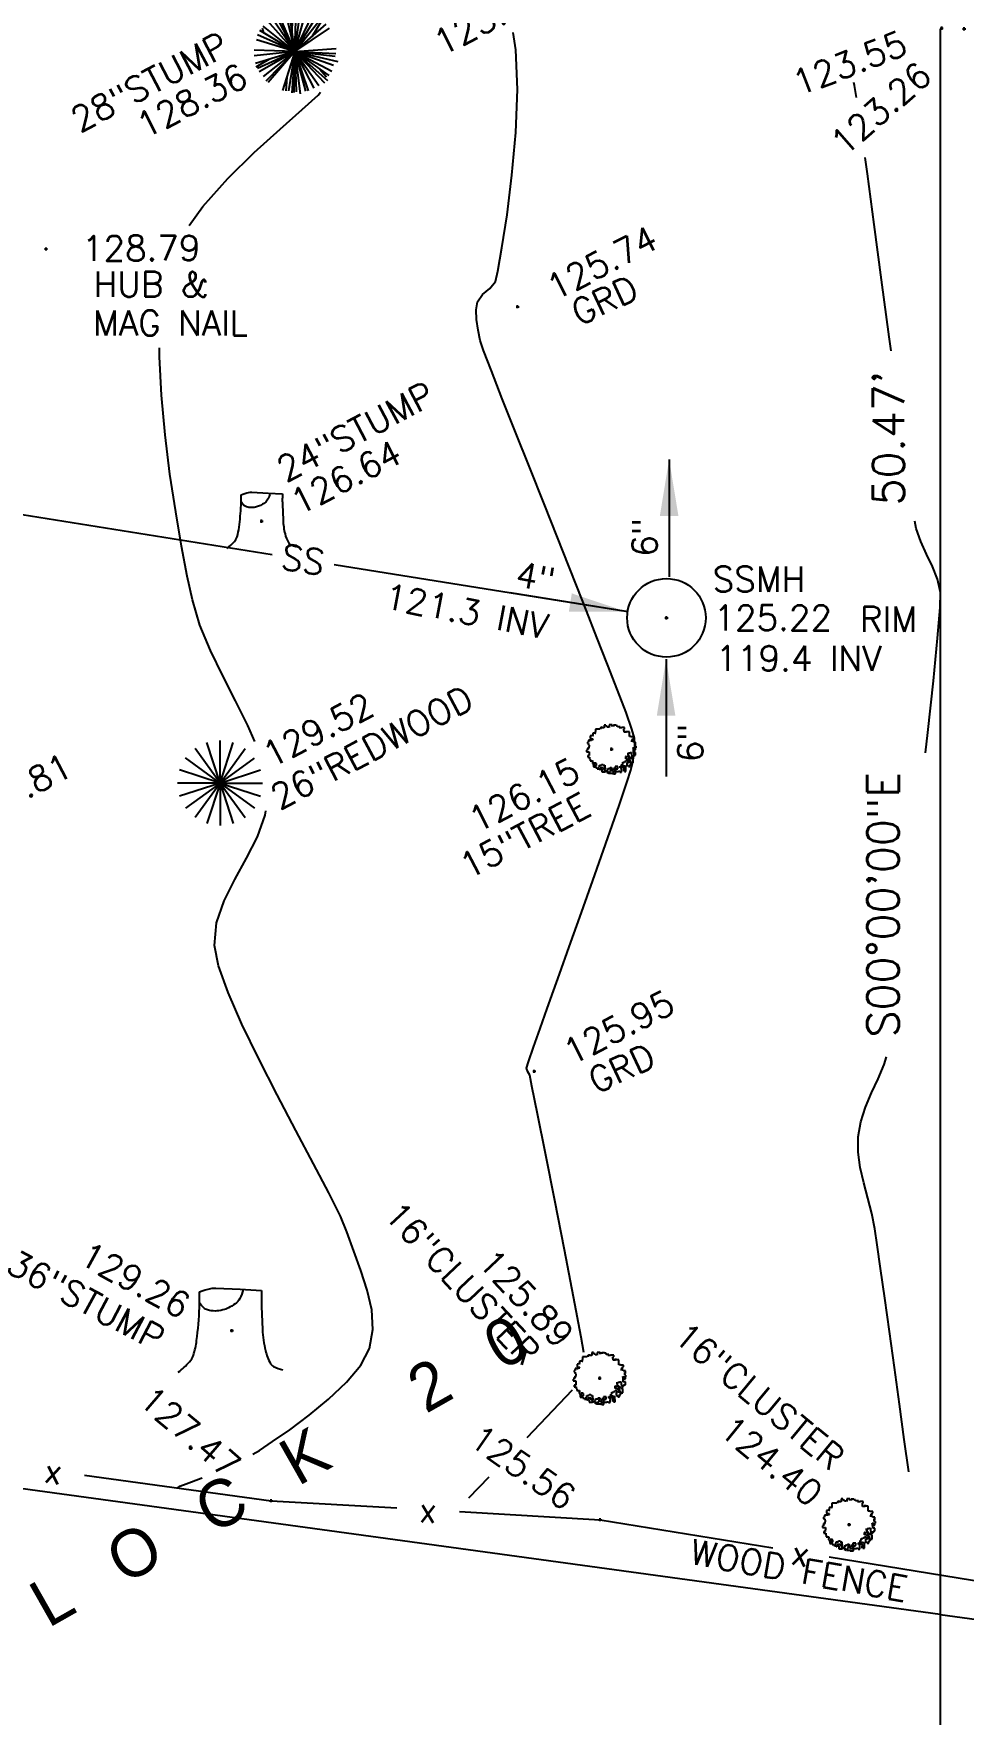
# Model space of a CAD drawing. Extents: x 3812 to 5524, y 4309 to 5867.
# Drawn here: x 4971.1 to 5000.7, y 4895.9 to 4949.4 of the extents above; entities that cross this region are included whole.
import ezdxf
from ezdxf.enums import TextEntityAlignment as Align

# ---------------------------------------------------------------- set-up
doc = ezdxf.new("R2010")
doc.units = 0
doc.header["$LTSCALE"] = 10
doc.header["$MEASUREMENT"] = 0
doc.header["$PDMODE"] = 2
doc.header["$PDSIZE"] = 0.05
doc.linetypes.add('PHANTOM', pattern=[2.5, 1.25, -0.25, 0.25, -0.25, 0.25, -0.25])
doc.layers.get('0').update_dxf_attribs({"linetype": 'CONTINUOUS'})
for name, color, linetype in [('BNDRY', 5, 'CONTINUOUS'), ('BNDRY-DIM', 1, 'CONTINUOUS'), ('BNDRY-REC', 4, 'PHANTOM'), ('CONT-MNR', 7, 'CONTINUOUS'), ('ELEV', 7, 'CONTINUOUS'), ('FENCE', 7, 'CONTINUOUS'), ('LEGEND', 7, 'CONTINUOUS'), ('PNTS-FIELD5-12-16', 3, 'CONTINUOUS'), ('TEXTM', 11, 'CONTINUOUS'), ('TREES', 3, 'CONTINUOUS'), ('UTILITIES', 7, 'CONTINUOUS')]:
    doc.layers.add(name, color=color, linetype=linetype)
doc.styles.add('L80', font='simplex.shx', dxfattribs={"height": 0.8})
doc.styles.add('S6', font='SIMPLEX', dxfattribs={"height": 0.083333})
doc.styles.add('SHADOW', font='SHADOW2.SHX')
doc.dimstyles.get("Standard").update_dxf_attribs({"dimtxt": 0.18, "dimasz": 0.18, "dimexe": 0.18, "dimexo": 0.0625, "dimgap": 0.09, "dimtad": 0, "dimtih": 1, "dimtoh": 1, "dimdec": 4, "dimzin": 0, "dimtxsty": 'STANDARD', "dimcen": 0.09, "dimazin": 3, "dimtfac": 1, "dimtdec": 4, "dimtofl": 0, "dimtmove": 0, "dimatfit": 3, "dimtolj": 1, "dimtzin": 0})

# ---------------------------------------------------------------- blocks, each defined once
blk = doc.blocks.new('POINT')
blk.add_point((0, 0))
at = {"layer": 'ELEV', "style": 'S6'}
blk.add_attdef('ELEV', (0.1191, -0.0403), '', height=0.0833, dxfattribs=at)
blk = doc.blocks.new('STUMP')
for points in [[(-0.1229, -0.0143, 0.052613), (-0.0986, 0.0077, 0.106195), (-0.0905, 0.0219, 0.044862), (-0.0837, 0.0527, 0.020074), (-0.0776, 0.1229, 0.011675), (-0.0773, 0.1364, 0.007866), (-0.0776, 0.1565)], [(-0.0776, 0.1565, -0.027668), (-0.0534, 0.1634, -0.067978), (-0.0432, 0.1643), (0.0086, 0.1616), (0.054, 0.1591)], [(0.0151, 0.1613, -0.082864), (0.0081, 0.142, -0.111324), (-0.0021, 0.1306, -0.039313), (-0.0159, 0.1223, -0.049197), (-0.028, 0.1177, -0.066002), (-0.0447, 0.1155, -0.070187), (-0.0604, 0.1177, -0.114859), (-0.0685, 0.1223, -0.075938), (-0.0773, 0.1332)], [(0.054, 0.1591, 0.004334), (0.0538, 0.1369, 0.008344), (0.054, 0.1254), (0.0561, 0.0762, 0.046252), (0.0624, 0.0317, 0.069625), (0.0733, 0.0038, 0.149725), (0.0794, -0.002, 0.058523), (0.0992, -0.0091)]]:
    blk.add_lwpolyline(points, format="xyb")
blk = doc.blocks.new('CG_T18')
for q in [(-0.0735, 0.1011), (-0.0386, 0.1189), (0, 0.125), (0.0386, 0.1189), (0.0735, 0.1011), (-0.1011, 0.0735), (0.1011, 0.0735), (-0.125, 0), (-0.1189, 0.0386), (-0.1189, -0.0386), (-0.1011, -0.0735), (-0.0735, -0.1011), (-0.0386, -0.1189), (0.1189, 0.0386), (0.125, 0), (0.1189, -0.0386), (0.1011, -0.0735), (0.0735, -0.1011), (0.0386, -0.1189), (0, -0.125)]:
    blk.add_line((0, 0), q)
blk = doc.blocks.new('SHRUB1')
for p, q in [((0, 0), (-0.0623, 0.0926)), ((0, 0), (-0.0515, 0.0996)), ((0, 0), (-0.044, 0.1016)), ((0, 0), (-0.0249, 0.1106)), ((0, 0), (-0.0149, 0.1126)), ((-0.0074, 0.0559), (-0.0049, 0.1115)), ((0, 0), (0.0034, 0.1126)), ((0, 0), (0.0159, 0.1126)), ((0, 0), (0.03, 0.1076)), ((0, 0), (0.0483, 0.1006)), ((0, 0), (0.0591, 0.0956)), ((0, 0), (-0.0954, 0.0577)), ((-0.0848, 0.0512), (-0.088, 0.0637)), ((0, 0), (-0.0863, 0.0697)), ((0, 0), (-0.0747, 0.0837)), ((0, 0), (0.069, 0.0877)), ((0, 0), (0.0856, 0.0747)), ((0, 0), (0.0948, 0.0637)), ((0.0471, 0.0411), (0.0757, 0.0877)), ((0, 0), (-0.1112, 0.0038)), ((0, 0), (-0.1112, -0.011)), ((0, 0), (-0.1071, -0.032)), ((0, 0), (-0.1046, 0.0318)), ((-0.1046, 0.0318), (-0.1046, 0.0318)), ((0, 0), (-0.1021, 0.0458)), ((0, 0), (-0.1021, -0.0459)), ((0, 0), (-0.0971, -0.0549)), ((0, 0), (-0.0863, -0.0679)), ((0, 0), (-0.0788, -0.0808)), ((0, 0), (-0.0722, -0.0838)), ((0, 0), (-0.0332, -0.1058)), ((0, 0), (-0.0174, -0.1068)), ((0, 0), (-0.0082, -0.1128)), ((0, 0), (-0.0024, -0.1118)), ((0, 0), (0.1131, 0.0089)), ((0, 0), (0.1122, -0.0052)), ((0, 0), (0.1106, -0.0121)), ((0, 0), (0.1056, -0.0371)), ((0, 0), (0.1014, -0.053)), ((0, 0), (0.0931, -0.0649)), ((0, 0), (0.0151, -0.1148)), ((0, 0), (0.0042, -0.1098)), ((0, 0), (0.0516, -0.0998)), ((0, 0), (0.0657, -0.0919)), ((0, 0), (0.0815, -0.0849)), ((0, 0), (0.0367, -0.1068)), ((0, 0), (0.089, -0.0789)), ((0, 0), (0.1172, -0.027)), ((0, 0), (0.0292, -0.1078)), ((-0.0706, -0.0211), (-0.1063, -0.042)), ((-0.0217, -0.0693), (-0.024, -0.1068)), ((0.0684, -0.0477), (0.0865, -0.0689))]:
    blk.add_line(p, q)
blk = doc.blocks.new('CG_T30')
for p, q in [((-0.0887, 0.0811), (-0.0964, 0.0811)), ((-0.0964, 0.0811), (-0.0964, 0.0698)), ((-0.0809, 0.0819), (-0.0887, 0.0819)), ((-0.0887, 0.0819), (-0.0887, 0.0811)), ((-0.0826, 0.0897), (-0.0835, 0.0897)), ((-0.0835, 0.0897), (-0.0835, 0.0819)), ((-0.0835, 0.0819), (-0.0809, 0.0819)), ((-0.0749, 0.1017), (-0.0826, 0.1017)), ((-0.0826, 0.1017), (-0.0826, 0.0897)), ((-0.0671, 0.1017), (-0.0749, 0.1017)), ((-0.0749, 0.1017), (-0.0749, 0.1017)), ((-0.0594, 0.1017), (-0.0671, 0.1017)), ((-0.0671, 0.1017), (-0.0671, 0.1017)), ((-0.0516, 0.1053), (-0.0594, 0.1053)), ((-0.0594, 0.1053), (-0.0594, 0.1017)), ((-0.0534, 0.1113), (-0.0542, 0.1113)), ((-0.0542, 0.1113), (-0.0542, 0.1113)), ((-0.0534, 0.1104), (-0.0534, 0.1113)), ((-0.0455, 0.1104), (-0.0534, 0.1104)), ((-0.0516, 0.113), (-0.0516, 0.1053)), ((-0.0516, 0.1053), (-0.0516, 0.1053)), ((-0.0455, 0.1087), (-0.0455, 0.1104)), ((-0.0378, 0.1087), (-0.0455, 0.1087)), ((-0.03, 0.1225), (-0.0378, 0.1225)), ((-0.0378, 0.1225), (-0.0378, 0.1087)), ((-0.0378, 0.1087), (-0.0378, 0.1087)), ((-0.03, 0.1165), (-0.03, 0.1225)), ((-0.0223, 0.1165), (-0.03, 0.1165)), ((-0.0223, 0.1121), (-0.0223, 0.1165)), ((-0.0145, 0.1121), (-0.0223, 0.1121)), ((-0.0068, 0.1156), (-0.0145, 0.1156)), ((-0.0145, 0.1156), (-0.0145, 0.1121)), ((0.0027, 0.1233), (-0.012, 0.1233)), ((-0.012, 0.1233), (-0.012, 0.1233)), ((-0.012, 0.1233), (-0.012, 0.1156)), ((-0.012, 0.1156), (-0.0068, 0.1156)), ((0.0027, 0.1156), (0.0027, 0.1233)), ((0.0148, 0.119), (0.0027, 0.119)), ((0.0027, 0.119), (0.0027, 0.1156)), ((0.0148, 0.1217), (0.0148, 0.1268)), ((0.0148, 0.1268), (0.0148, 0.119)), ((0.0226, 0.1217), (0.0148, 0.1217)), ((0.0226, 0.119), (0.0226, 0.1217)), ((0.0303, 0.119), (0.0226, 0.119)), ((0.0303, 0.113), (0.0303, 0.119)), ((0.0441, 0.113), (0.0303, 0.113)), ((0.0441, 0.1053), (0.0441, 0.113)), ((0.0518, 0.1087), (0.0441, 0.1087)), ((0.0441, 0.1087), (0.0441, 0.1053)), ((0.0665, 0.1104), (0.0518, 0.1104)), ((0.0518, 0.1104), (0.0518, 0.1087)), ((0.0631, 0.0949), (0.0631, 0.1026)), ((0.0631, 0.1026), (0.0665, 0.1026)), ((0.0639, 0.0949), (0.0631, 0.0949)), ((0.0639, 0.0862), (0.0639, 0.0949)), ((0.076, 0.0862), (0.0639, 0.0862)), ((0.0665, 0.1026), (0.0665, 0.1104)), ((0.076, 0.088), (0.076, 0.094)), ((0.076, 0.094), (0.076, 0.0862)), ((0.0907, 0.088), (0.076, 0.088)), ((0.0907, 0.0802), (0.0907, 0.088)), ((-0.118, 0.0362), (-0.1223, 0.0362)), ((-0.1223, 0.0362), (-0.1223, 0.0284)), ((-0.1223, 0.0284), (-0.1171, 0.0284)), ((-0.1145, 0.0051), (-0.1223, 0.0051)), ((-0.1223, 0.0051), (-0.1223, -0.0052)), ((-0.1102, 0.0457), (-0.118, 0.0457)), ((-0.118, 0.0457), (-0.118, 0.0362)), ((-0.1171, 0.0284), (-0.1171, 0.0206)), ((-0.1171, 0.0206), (-0.1145, 0.0206)), ((-0.1145, 0.0129), (-0.1163, 0.0129)), ((-0.1163, 0.0129), (-0.1163, 0.0051)), ((-0.1163, 0.0051), (-0.1145, 0.0051)), ((-0.1145, 0.0206), (-0.1145, 0.0129)), ((-0.1085, 0.0552), (-0.1102, 0.0552)), ((-0.1102, 0.0552), (-0.1024, 0.0552)), ((-0.1102, 0.0448), (-0.1102, 0.0457)), ((-0.1024, 0.0448), (-0.1102, 0.0448)), ((-0.1008, 0.0673), (-0.1085, 0.0673)), ((-0.1085, 0.0673), (-0.1085, 0.0552)), ((-0.1024, 0.0552), (-0.1024, 0.0491)), ((-0.0947, 0.0517), (-0.1024, 0.0517)), ((-0.1024, 0.0517), (-0.1024, 0.0448)), ((-0.1024, 0.0491), (-0.0947, 0.0491)), ((-0.093, 0.0698), (-0.1008, 0.0698)), ((-0.1008, 0.0698), (-0.1008, 0.0673)), ((-0.0964, 0.0698), (-0.093, 0.0698)), ((-0.0947, 0.0491), (-0.0947, 0.0517)), ((0.0907, 0.0725), (0.0907, 0.0802)), ((0.0907, 0.0802), (0.0907, 0.0802)), ((0.0907, 0.0647), (0.0907, 0.0725)), ((0.0907, 0.0725), (0.0907, 0.0725)), ((0.0984, 0.0647), (0.0907, 0.0647)), ((0.0907, 0.0647), (0.0907, 0.0647)), ((0.0984, 0.0629), (0.0984, 0.0647)), ((0.1131, 0.0629), (0.0984, 0.0629)), ((0.1036, 0.0448), (0.1001, 0.0448)), ((0.1001, 0.0448), (0.1079, 0.0448)), ((0.1036, 0.037), (0.1036, 0.0448)), ((0.1114, 0.0406), (0.1036, 0.0406)), ((0.1036, 0.0406), (0.1036, 0.037)), ((0.1105, 0), (0.1071, 0)), ((0.1071, 0), (0.1148, 0)), ((0.1079, 0.0448), (0.1079, 0.0552)), ((0.1079, 0.0552), (0.1131, 0.0552)), ((0.1105, 0.0051), (0.1105, 0.0078)), ((0.1105, 0.0078), (0.1105, 0)), ((0.1182, 0.0051), (0.1105, 0.0051)), ((0.1114, 0.0354), (0.1114, 0.0406)), ((0.1226, 0.0354), (0.1114, 0.0354)), ((0.1123, -0.0026), (0.1123, 0.0051)), ((0.1123, 0.0051), (0.1182, 0.0051)), ((0.1131, 0.0552), (0.1131, 0.0629)), ((0.12, 0.0224), (0.1148, 0.0224)), ((0.1148, 0.0224), (0.1226, 0.0224)), ((0.1148, 0), (0.1148, -0.0026)), ((0.12, 0.0146), (0.12, 0.0224)), ((0.1251, 0.0146), (0.12, 0.0146)), ((0.1226, 0.0224), (0.1226, 0.0354)), ((0.1226, -0.0026), (0.1226, 0.0069)), ((0.1226, 0.0069), (0.1251, 0.0069)), ((0.1251, 0.0069), (0.1251, 0.0146)), ((-0.1223, -0.0052), (-0.1275, -0.0052)), ((-0.1275, -0.0052), (-0.1275, -0.013)), ((-0.1275, -0.013), (-0.1137, -0.013)), ((-0.1145, -0.0328), (-0.1215, -0.0328)), ((-0.1215, -0.0328), (-0.1215, -0.0406)), ((-0.1215, -0.0406), (-0.112, -0.0406)), ((-0.1137, -0.025), (-0.1145, -0.025)), ((-0.1145, -0.025), (-0.1145, -0.0328)), ((-0.1137, -0.013), (-0.1137, -0.025)), ((-0.112, -0.0406), (-0.112, -0.0509)), ((-0.112, -0.0509), (-0.1094, -0.0509)), ((-0.1094, -0.0509), (-0.1094, -0.0587)), ((-0.1094, -0.0587), (-0.0973, -0.0587)), ((-0.0973, -0.0656), (-0.0981, -0.0656)), ((-0.0981, -0.0656), (-0.0981, -0.0733)), ((-0.0981, -0.0733), (-0.0939, -0.0733)), ((-0.0973, -0.0587), (-0.0973, -0.0578)), ((-0.0973, -0.0578), (-0.0973, -0.0656)), ((-0.0939, -0.0733), (-0.0939, -0.0812)), ((-0.0861, -0.0742), (-0.0904, -0.0742)), ((-0.0904, -0.0742), (-0.0904, -0.082)), ((-0.0861, -0.0725), (-0.0861, -0.0665)), ((-0.0861, -0.0665), (-0.0861, -0.0742)), ((-0.0775, -0.0725), (-0.0861, -0.0725)), ((-0.0775, -0.0837), (-0.0775, -0.0725)), ((-0.0507, -0.082), (-0.0507, -0.0777)), ((-0.0507, -0.0777), (-0.043, -0.0777)), ((-0.043, -0.0777), (-0.043, -0.082)), ((0.0527, -0.0837), (0.0527, -0.076)), ((0.0527, -0.076), (0.0579, -0.076)), ((0.0579, -0.076), (0.0579, -0.0665)), ((0.0579, -0.0665), (0.0579, -0.0665)), ((0.0579, -0.0665), (0.0657, -0.0665)), ((0.0657, -0.0665), (0.0657, -0.063)), ((0.0657, -0.063), (0.0734, -0.063)), ((0.0734, -0.0371), (0.0717, -0.0371)), ((0.0717, -0.0371), (0.0795, -0.0371)), ((0.0734, -0.0492), (0.0734, -0.0371)), ((0.0812, -0.0492), (0.0734, -0.0492)), ((0.0734, -0.063), (0.0734, -0.0578)), ((0.0734, -0.0578), (0.0812, -0.0578)), ((0.0855, -0.0682), (0.0777, -0.0682)), ((0.0777, -0.0682), (0.0777, -0.0829)), ((0.0855, -0.0234), (0.0786, -0.0234)), ((0.0786, -0.0234), (0.0864, -0.0234)), ((0.0795, -0.0371), (0.0795, -0.0363)), ((0.0795, -0.0363), (0.0872, -0.0363)), ((0.0812, -0.0518), (0.0812, -0.0492)), ((0.0889, -0.0518), (0.0812, -0.0518)), ((0.0812, -0.0578), (0.0812, -0.0682)), ((0.0812, -0.0682), (0.0855, -0.0682)), ((0.0855, -0.038), (0.0855, -0.0234)), ((0.0932, -0.038), (0.0855, -0.038)), ((0.0864, -0.0234), (0.0864, -0.0182)), ((0.0864, -0.0182), (0.0941, -0.0182)), ((0.0872, -0.0363), (0.0872, -0.0501)), ((0.0872, -0.0501), (0.0907, -0.0501)), ((0.0889, -0.0656), (0.0872, -0.0656)), ((0.0872, -0.0656), (0.095, -0.0656)), ((0.0889, -0.0544), (0.0889, -0.0518)), ((0.0967, -0.0544), (0.0889, -0.0544)), ((0.0907, -0.0578), (0.0889, -0.0578)), ((0.0889, -0.0578), (0.0889, -0.0656)), ((0.0907, -0.0501), (0.0907, -0.0578)), ((0.0932, -0.0449), (0.0932, -0.038)), ((0.101, -0.0449), (0.0932, -0.0449)), ((0.0941, -0.0182), (0.0941, -0.0173)), ((0.0941, -0.0173), (0.1019, -0.0173)), ((0.0941, -0.0881), (0.0941, -0.0777)), ((0.0941, -0.0777), (0.1001, -0.0777)), ((0.095, -0.0656), (0.095, -0.069)), ((0.095, -0.069), (0.1027, -0.069)), ((0.0967, -0.0621), (0.0967, -0.0544)), ((0.0967, -0.0544), (0.0967, -0.0544)), ((0.0993, -0.0621), (0.0967, -0.0621)), ((0.0993, -0.0699), (0.0993, -0.0621)), ((0.1001, -0.0699), (0.0993, -0.0699)), ((0.1001, -0.0777), (0.1001, -0.0699)), ((0.101, -0.0492), (0.101, -0.0449)), ((0.1096, -0.0492), (0.101, -0.0492)), ((0.1019, -0.0173), (0.1019, -0.0311)), ((0.1019, -0.0311), (0.1036, -0.0311)), ((0.1027, -0.069), (0.1027, -0.069)), ((0.1027, -0.069), (0.1105, -0.069)), ((0.1036, -0.0311), (0.1036, -0.0389)), ((0.1036, -0.0389), (0.1139, -0.0389)), ((0.1096, -0.0569), (0.1096, -0.0492)), ((0.1105, -0.0569), (0.1096, -0.0569)), ((0.1105, -0.069), (0.1105, -0.0569)), ((0.1123, -0.0164), (0.1123, -0.0026)), ((0.1123, -0.0026), (0.1123, -0.0026)), ((0.1226, -0.0164), (0.1123, -0.0164)), ((0.1139, -0.0389), (0.1139, -0.0311)), ((0.1139, -0.0311), (0.1226, -0.0311)), ((0.1139, -0.0389), (0.1139, -0.0389)), ((0.1148, -0.0026), (0.1226, -0.0026)), ((0.1226, -0.0311), (0.1226, -0.0164)), ((-0.0939, -0.0812), (-0.0853, -0.0812)), ((-0.0904, -0.082), (-0.093, -0.082)), ((-0.093, -0.082), (-0.093, -0.0897)), ((-0.093, -0.0897), (-0.0809, -0.0897)), ((-0.0853, -0.0812), (-0.0853, -0.0837)), ((-0.0853, -0.0837), (-0.0775, -0.0837)), ((-0.0809, -0.0897), (-0.0809, -0.0949)), ((-0.0809, -0.0949), (-0.0732, -0.0949)), ((-0.0732, -0.0949), (-0.0732, -0.0993)), ((-0.0732, -0.0993), (-0.0654, -0.0993)), ((-0.0654, -0.0975), (-0.0654, -0.0897)), ((-0.0654, -0.0897), (-0.0619, -0.0897)), ((-0.0619, -0.0975), (-0.0654, -0.0975)), ((-0.0654, -0.0993), (-0.0654, -0.1001)), ((-0.0654, -0.1001), (-0.0576, -0.1001)), ((-0.0619, -0.0897), (-0.0619, -0.082)), ((-0.0619, -0.082), (-0.0507, -0.082)), ((-0.0619, -0.1053), (-0.0619, -0.0975)), ((-0.0585, -0.1053), (-0.0619, -0.1053)), ((-0.0534, -0.0975), (-0.0585, -0.0975)), ((-0.0585, -0.0975), (-0.0585, -0.1053)), ((-0.0576, -0.1001), (-0.0576, -0.1018)), ((-0.0576, -0.1018), (-0.0498, -0.1018)), ((-0.0534, -0.0949), (-0.0534, -0.0897)), ((-0.0534, -0.0897), (-0.0534, -0.0975)), ((-0.0404, -0.0949), (-0.0534, -0.0949)), ((-0.0498, -0.1018), (-0.0498, -0.1148)), ((-0.0498, -0.1148), (-0.0352, -0.1148)), ((-0.043, -0.082), (-0.0352, -0.082)), ((-0.0404, -0.1027), (-0.0404, -0.0949)), ((-0.0343, -0.1027), (-0.0404, -0.1027)), ((-0.0335, -0.1027), (-0.0361, -0.1027)), ((-0.0361, -0.1027), (-0.0361, -0.1105)), ((-0.0361, -0.1105), (-0.0231, -0.1105)), ((-0.0352, -0.082), (-0.0352, -0.0949)), ((-0.0352, -0.0949), (-0.0335, -0.0949)), ((-0.0352, -0.1182), (-0.0352, -0.1105)), ((-0.0352, -0.1105), (-0.0343, -0.1105)), ((-0.0352, -0.1148), (-0.0352, -0.1182)), ((-0.0343, -0.1105), (-0.0343, -0.1027)), ((-0.0335, -0.0949), (-0.0335, -0.1027)), ((-0.0249, -0.1139), (-0.0249, -0.1061)), ((-0.0249, -0.1061), (-0.0197, -0.1061)), ((-0.0206, -0.1139), (-0.0249, -0.1139)), ((-0.0231, -0.1105), (-0.0231, -0.1139)), ((-0.0231, -0.1139), (-0.0154, -0.1139)), ((-0.0206, -0.1225), (-0.0206, -0.1139)), ((-0.0128, -0.1225), (-0.0206, -0.1225)), ((-0.0197, -0.1061), (-0.0197, -0.0984)), ((-0.0197, -0.0984), (-0.0076, -0.0984)), ((-0.0154, -0.1139), (-0.0154, -0.1225)), ((-0.0154, -0.1225), (-0.0128, -0.1225)), ((-0.005, -0.1139), (-0.0102, -0.1139)), ((-0.0102, -0.1139), (-0.0102, -0.1217)), ((-0.0102, -0.1217), (0.0044, -0.1217)), ((-0.0076, -0.0984), (-0.0076, -0.0933)), ((-0.0076, -0.0933), (0.0001, -0.0933)), ((0.0027, -0.1018), (-0.005, -0.1018)), ((-0.005, -0.1018), (-0.005, -0.1139)), ((0.0001, -0.0933), (0.0001, -0.1018)), ((0.0001, -0.1018), (0.0027, -0.1018)), ((0.0044, -0.1217), (0.0044, -0.1243)), ((0.0044, -0.1243), (0.0122, -0.1243)), ((0.0105, -0.1061), (0.0053, -0.1061)), ((0.0053, -0.1061), (0.0053, -0.1139)), ((0.0053, -0.1139), (0.0183, -0.1139)), ((0.0174, -0.0984), (0.0105, -0.0984)), ((0.0105, -0.0984), (0.0105, -0.1061)), ((0.0122, -0.1243), (0.0122, -0.1252)), ((0.0122, -0.1252), (0.0199, -0.1252)), ((0.0183, -0.1061), (0.0156, -0.1061)), ((0.0156, -0.1061), (0.0234, -0.1061)), ((0.0312, -0.0881), (0.0174, -0.0881)), ((0.0174, -0.0881), (0.0174, -0.0984)), ((0.0183, -0.1139), (0.0183, -0.1061)), ((0.0199, -0.1139), (0.0183, -0.1139)), ((0.0183, -0.1139), (0.0183, -0.1139)), ((0.0183, -0.1139), (0.0269, -0.1139)), ((0.0199, -0.1252), (0.0199, -0.1139)), ((0.0234, -0.1061), (0.0234, -0.1001)), ((0.0234, -0.1001), (0.0312, -0.1001)), ((0.0269, -0.1139), (0.0269, -0.1139)), ((0.0269, -0.1139), (0.0346, -0.1139)), ((0.0312, -0.1001), (0.0312, -0.0881)), ((0.0346, -0.1139), (0.0346, -0.1122)), ((0.0346, -0.1122), (0.0424, -0.1122)), ((0.0424, -0.1122), (0.0424, -0.1165)), ((0.0424, -0.1165), (0.0501, -0.1165)), ((0.0441, -0.0949), (0.0441, -0.0872)), ((0.0441, -0.0872), (0.0553, -0.0872)), ((0.051, -0.0949), (0.0441, -0.0949)), ((0.0501, -0.1165), (0.0501, -0.1036)), ((0.0501, -0.1036), (0.051, -0.1036)), ((0.051, -0.1036), (0.051, -0.0949)), ((0.0579, -0.0837), (0.0527, -0.0837)), ((0.0553, -0.0872), (0.0553, -0.0837)), ((0.0553, -0.0837), (0.0631, -0.0837)), ((0.0579, -0.0958), (0.0579, -0.0837)), ((0.0657, -0.0958), (0.0579, -0.0958)), ((0.0631, -0.107), (0.0579, -0.107)), ((0.0579, -0.107), (0.0657, -0.107)), ((0.0631, -0.0837), (0.0631, -0.0854)), ((0.0631, -0.0854), (0.0709, -0.0854)), ((0.0709, -0.0993), (0.0631, -0.0993)), ((0.0631, -0.0993), (0.0631, -0.107)), ((0.0657, -0.101), (0.0657, -0.0958)), ((0.0734, -0.101), (0.0657, -0.101)), ((0.0657, -0.107), (0.0657, -0.1131)), ((0.0657, -0.1131), (0.0734, -0.1131)), ((0.0709, -0.0854), (0.0709, -0.0993)), ((0.0734, -0.1131), (0.0734, -0.101)), ((0.0734, -0.101), (0.0734, -0.101)), ((0.0777, -0.0829), (0.0864, -0.0829)), ((0.0864, -0.0829), (0.0864, -0.0881)), ((0.0864, -0.0881), (0.0941, -0.0881))]:
    blk.add_line(p, q)

msp = doc.modelspace()

# ---------------------------------------------------------------- linework, layer by layer
at = {"layer": 'BNDRY'}
for p, q in [((5000.004, 4949.529), (5000.004, 4899.062)), ((5000.004, 4899.062), (4849.395, 4919.693))]:
    msp.add_line(p, q, dxfattribs=at)
at = {"layer": 'BNDRY-REC'}
for q in [(5135.044, 4880.564), (5000.004, 4843.552)]:
    msp.add_line((5000.004, 4899.062), q, dxfattribs=at)
at = {"layer": 'CONT-MNR'}
for points, elevation in [([(4988.66, 4907.396), (4988.57, 4907.893), (4988.329, 4909.167), (4988.038, 4910.667), (4987.73, 4912.241), (4987.433, 4913.736), (4987.181, 4914.999), (4987.004, 4915.88), (4986.932, 4916.224), (4986.873, 4916.334), (4986.829, 4916.446), (4986.89, 4916.655), (4987.049, 4917.113), (4987.263, 4917.712), (4987.492, 4918.348), (4987.693, 4918.912), (4987.879, 4919.436), (4988.189, 4920.309), (4988.579, 4921.407), (4989.004, 4922.606), (4989.419, 4923.782), (4989.779, 4924.811), (4990.04, 4925.569), (4990.156, 4925.933), (4990.212, 4926.184), (4990.258, 4926.438), (4990.282, 4926.693), (4990.271, 4926.947), (4990.189, 4927.236), (4989.999, 4927.768), (4989.729, 4928.477), (4989.41, 4929.296), (4989.07, 4930.159), (4988.738, 4931), (4988.445, 4931.751), (4988.179, 4932.428), (4987.816, 4933.341), (4987.39, 4934.409), (4986.932, 4935.553), (4986.478, 4936.692), (4986.06, 4937.748), (4985.711, 4938.638), (4985.465, 4939.285), (4985.355, 4939.607), (4985.29, 4939.93), (4985.242, 4940.27), (4985.229, 4940.586), (4985.267, 4940.837), (4985.434, 4941.067), (4985.667, 4941.259), (4985.843, 4941.486), (4985.917, 4941.815), (4986.05, 4942.555), (4986.21, 4943.605), (4986.366, 4944.862), (4986.486, 4946.225), (4986.54, 4947.591), (4986.496, 4948.86), (4986.407, 4949.409)], 126), ([(4997.34, 4947.341), (4997.277, 4947.723), (4997.254, 4947.816)], 124), ([(4976.086, 4943.262), (4976.521, 4943.866), (4977.316, 4944.758), (4978.163, 4945.591), (4978.982, 4946.333), (4979.687, 4946.952), (4980.196, 4947.412), (4980.276, 4947.506)], 128), ([(4998.439, 4939.281), (4998.38, 4939.722), (4998.137, 4941.535), (4997.901, 4943.299), (4997.684, 4944.906), (4997.612, 4945.429)], 124), ([(4978.175, 4926.849), (4977.953, 4927.358), (4977.566, 4928.134), (4977.159, 4928.929), (4976.769, 4929.736), (4976.433, 4930.547), (4976.192, 4931.354), (4976.03, 4932.109), (4975.848, 4933.059), (4975.659, 4934.157), (4975.478, 4935.355), (4975.322, 4936.608), (4975.204, 4937.868), (4975.14, 4939.088), (4975.142, 4939.373)], 128), ([(4999.541, 4926.487), (4999.614, 4927.135), (4999.789, 4928.771), (4999.923, 4930.131), (5000.003, 4931.105), (5000.016, 4931.584), (4999.918, 4932.006), (4999.756, 4932.411), (4999.566, 4932.81), (4999.382, 4933.211), (4999.241, 4933.624), (4999.201, 4933.851)], 124), ([(4978.114, 4904.165), (4978.328, 4904.286), (4978.745, 4904.564), (4979.291, 4904.943), (4979.907, 4905.401), (4980.529, 4905.912), (4981.098, 4906.453), (4981.551, 4907), (4981.828, 4907.53), (4981.938, 4908.137), (4981.902, 4908.757), (4981.762, 4909.383), (4981.557, 4910.01), (4981.327, 4910.63), (4981.113, 4911.238), (4980.903, 4911.738), (4980.534, 4912.48), (4980.047, 4913.409), (4979.484, 4914.468), (4978.889, 4915.598), (4978.302, 4916.745), (4977.767, 4917.85), (4977.326, 4918.858), (4977.02, 4919.71), (4976.892, 4920.351), (4976.962, 4921.073), (4977.2, 4921.769), (4977.54, 4922.45), (4977.916, 4923.127), (4978.262, 4923.809), (4978.512, 4924.505), (4978.529, 4924.641)], 128), ([(4999.005, 4903.598), (4998.861, 4904.63), (4998.706, 4905.756), (4998.546, 4906.919), (4998.388, 4908.063), (4998.24, 4909.132), (4998.108, 4910.071), (4998, 4910.822), (4997.923, 4911.331), (4997.823, 4911.822), (4997.697, 4912.312), (4997.568, 4912.801), (4997.458, 4913.29), (4997.39, 4913.779), (4997.388, 4914.267), (4997.472, 4914.745), (4997.626, 4915.207), (4997.821, 4915.661), (4998.028, 4916.113), (4998.217, 4916.569), (4998.291, 4916.812)], 124), ([(4986.847, 4904.7), (4988.3, 4906.208)], 126), ([(4975.729, 4903.088), (4975.794, 4903.143), (4975.992, 4903.219), (4976.474, 4903.404), (4976.501, 4903.416)], 128), ([(4984.989, 4902.771), (4985.64, 4903.447)], 126)]:
    msp.add_lwpolyline(points, dxfattribs=dict(at, elevation=elevation))
at = {"layer": 'FENCE'}
for p, q in [((4972.759, 4903.494), (4978.699, 4902.683)), ((4978.699, 4902.683), (4982.697, 4902.452)), ((4984.694, 4902.336), (4989.174, 4902.078)), ((4989.174, 4902.078), (4994.673, 4901.187)), ((4996.463, 4900.897), (5002.1, 4899.984))]:
    msp.add_line(p, q, dxfattribs=at)
at = {"layer": 'UTILITIES'}
for p, q in [((4970.766, 4934.064), (4978.729, 4932.79)), ((4980.704, 4932.473), (4990.053, 4930.977))]:
    msp.add_line(p, q, dxfattribs=at)
msp.add_circle((4991.287, 4930.78), 1.25, dxfattribs=at)

# ---------------------------------------------------------------- block references
at = {"layer": 'PNTS-FIELD5-12-16'}
ref = msp.add_blockref('POINT', (4988.761, 4951.5), dxfattribs=dict(at, xscale=9.6, yscale=9.6, zscale=9.6, rotation=27.3291666666667))
ref.add_attrib('ELEV', '125.00', (4984.143, 4948.654), dxfattribs={"layer": 'ELEV', "height": 0.8, "rotation": 27.3292, "style": 'S6'})
ref = msp.add_blockref('POINT', (5000.052, 4949.545), dxfattribs=dict(at, xscale=9.6, yscale=9.6, zscale=9.6, rotation=21.09816519299204))
ref.add_attrib('ELEV', '123.55', (4995.503, 4947.382), dxfattribs={"layer": 'ELEV', "height": 0.8, "rotation": 21.0982, "style": 'S6'})
ref = msp.add_blockref('POINT', (5000.769, 4949.525), dxfattribs=dict(at, xscale=9.6, yscale=9.6, zscale=9.6, rotation=41.23460572878561))
ref.add_attrib('ELEV', '123.26', (4996.96, 4945.448), dxfattribs={"layer": 'ELEV', "height": 0.8, "rotation": 41.2346, "style": 'S6'})
ref = msp.add_blockref('POINT', (4979.452, 4948.798), dxfattribs=dict(at, xscale=9.6, yscale=9.6, zscale=9.6, rotation=27.3291666666667))
ref.add_attrib('ELEV', '128.36', (4974.684, 4946.016), dxfattribs={"layer": 'ELEV', "height": 0.8, "rotation": 27.3292, "style": 'S6'})
ref = msp.add_blockref('POINT', (4971.533, 4942.518), dxfattribs=dict(at, xscale=9.6, yscale=9.6, zscale=9.6, rotation=0.2390479276658166))
ref.add_attrib('ELEV', '128.79', (4972.678, 4942.136), dxfattribs={"layer": 'ELEV', "height": 0.8, "rotation": 0.239, "style": 'S6'})
ref = msp.add_blockref('POINT', (4986.547, 4940.68), dxfattribs=dict(at, xscale=9.6, yscale=9.6, zscale=9.6, rotation=27.3291666666667))
ref.add_attrib('ELEV', '125.74', (4987.74, 4940.861), dxfattribs={"layer": 'ELEV', "height": 0.8, "rotation": 27.3292, "style": 'S6'})
ref = msp.add_blockref('POINT', (4978.397, 4933.856), dxfattribs=dict(at, xscale=9.6, yscale=9.6, zscale=9.6, rotation=27.3291666666667))
ref.add_attrib('ELEV', '126.64', (4979.59, 4934.037), dxfattribs={"layer": 'ELEV', "height": 0.8, "rotation": 27.3292, "style": 'S6'})
ref = msp.add_blockref('POINT', (4991.287, 4930.78), dxfattribs=dict(at, xscale=9.6, yscale=9.6, zscale=9.6, rotation=0.03273524203506226))
ref.add_attrib('ELEV', '125.22', (4992.787, 4930.378), dxfattribs={"layer": 'ELEV', "height": 0.8, "rotation": 0.0327, "style": 'S6'})
ref = msp.add_blockref('POINT', (4977.072, 4925.523), dxfattribs=dict(at, xscale=9.6, yscale=9.6, zscale=9.6, rotation=27.3291666666667))
ref.add_attrib('ELEV', '129.52', (4978.701, 4925.995), dxfattribs={"layer": 'ELEV', "height": 0.8, "rotation": 27.3292, "style": 'S6'})
ref = msp.add_blockref('POINT', (4967.899, 4923.885), dxfattribs=dict(at, xscale=9.6, yscale=9.6, zscale=9.6, rotation=27.3291666666667))
ref.add_attrib('ELEV', '129.81', (4969.092, 4924.066), dxfattribs={"layer": 'ELEV', "height": 0.8, "rotation": 27.3292, "style": 'S6'})
ref = msp.add_blockref('POINT', (4989.54, 4926.6), dxfattribs=dict(at, xscale=9.6, yscale=9.6, zscale=9.6, rotation=27.3291666666667))
ref.add_attrib('ELEV', '126.15', (4985.256, 4923.923), dxfattribs={"layer": 'ELEV', "height": 0.8, "rotation": 27.3292, "style": 'S6'})
ref = msp.add_blockref('POINT', (4987.078, 4916.349), dxfattribs=dict(at, xscale=9.6, yscale=9.6, zscale=9.6, rotation=27.3291666666667))
ref.add_attrib('ELEV', '125.95', (4988.271, 4916.53), dxfattribs={"layer": 'ELEV', "height": 0.8, "rotation": 27.3292, "style": 'S6'})
ref = msp.add_blockref('POINT', (4977.447, 4908.096), dxfattribs=dict(at, xscale=9.6, yscale=9.6, zscale=9.6, rotation=331.3049722484903))
ref.add_attrib('ELEV', '129.26', (4972.52, 4910.261), dxfattribs={"layer": 'ELEV', "height": 0.8, "rotation": 331.305, "style": 'S6'})
ref = msp.add_blockref('POINT', (4989.163, 4906.581), dxfattribs=dict(at, xscale=9.6, yscale=9.6, zscale=9.6, rotation=313.2179760306102))
ref.add_attrib('ELEV', '125.89', (4985.238, 4910.231), dxfattribs={"layer": 'ELEV', "height": 0.8, "rotation": 313.218, "style": 'S6'})
ref = msp.add_blockref('POINT', (4978.699, 4902.683), dxfattribs=dict(at, xscale=9.6, yscale=9.6, zscale=9.6, rotation=319.2549149011272))
ref.add_attrib('ELEV', '127.47', (4974.423, 4905.796), dxfattribs={"layer": 'ELEV', "height": 0.8, "rotation": 319.2549, "style": 'S6'})
ref = msp.add_blockref('POINT', (4989.174, 4902.078), dxfattribs=dict(at, xscale=9.6, yscale=9.6, zscale=9.6, rotation=325.1195993617395))
ref.add_attrib('ELEV', '125.56', (4984.937, 4904.501), dxfattribs={"layer": 'ELEV', "height": 0.8, "rotation": 325.1196, "style": 'S6'})
ref = msp.add_blockref('POINT', (4997.106, 4901.922), dxfattribs=dict(at, xscale=9.6, yscale=9.6, zscale=9.6, rotation=320.9140788328249))
ref.add_attrib('ELEV', '124.40', (4992.907, 4904.829), dxfattribs={"layer": 'ELEV', "height": 0.8, "rotation": 320.9141, "style": 'S6'})
at = {"layer": 'TREES', "rotation": 359.9925}
for name, p, xscale, yscale, zscale in [('SHRUB1', (4979.452, 4948.798), 11.66666666666667, 11.66666666666667, 11.66666666666667), ('STUMP', (4978.517, 4933.134), 10, 10, 10), ('CG_T30', (4989.54, 4926.6), 6.25, 6.25, 6.25), ('CG_T18', (4977.072, 4925.523), 10.83333333333333, 10.83333333333333, 10.83333333333333), ('STUMP', (4977.582, 4906.987), 15, 15, 15), ('CG_T30', (4989.163, 4906.581), 6.666666666666667, 6.666666666666667, 6.666666666666667), ('CG_T30', (4997.106, 4901.922), 6.666666666666667, 6.666666666666667, 6.666666666666667)]:
    msp.add_blockref(name, p, dxfattribs=dict(at, xscale=xscale, yscale=yscale, zscale=zscale))

# ---------------------------------------------------------------- texts
at = {"layer": 'BNDRY-DIM', "style": 'L80'}
for s, p in [("50.47'", (4998.856, 4936.499)), ('S00%%d00\'00"E', (4998.682, 4921.649))]:
    msp.add_text(s, height=1, rotation=89.9925, dxfattribs=at).set_placement(p, align=Align.CENTER)
at = {"layer": 'FENCE', "style": 'L80'}
for rotation, p in [(352.2222, (4971.768, 4903.629)), (356.6953, (4983.695, 4902.394)), (350.3178, (4995.557, 4901.019))]:
    msp.add_text('x', height=0.8, rotation=rotation, dxfattribs=at).set_placement(p, align=Align.MIDDLE)
at = {"layer": 'LEGEND', "color": 11, "style": 'SHADOW'}
msp.add_text('B   L   O   C   K      2   0', height=1.5, rotation=29.5711, dxfattribs=at).set_placement((4968.985, 4897.132))
at = {"layer": 'TEXTM', "style": 'L80'}
for s, p in [('HUB &', (4973.043, 4940.999)), ('MAG NAIL', (4973.024, 4939.762))]:
    msp.add_text(s, height=0.8, dxfattribs=at).set_placement(p)
for s, rotation, p in [('GRD', 25.0911, (4988.503, 4940.066)), ('GRD', 25.0911, (4989.05, 4915.626)), ('WOOD FENCE', 350.0878, (4991.996, 4900.68))]:
    msp.add_text(s, height=0.8, rotation=rotation, dxfattribs=at).set_placement(p)
at = {"layer": 'TREES', "style": 'L80'}
for s, rotation, p in [('28"STUMP', 27.7986, (4972.604, 4946.208)), ('24"STUMP', 27.7986, (4979.161, 4935.084)), ('26"REDWOOD', 27.7986, (4978.963, 4924.655)), ('15"TREE', 27.7986, (4984.981, 4922.449)), ('16"CLUSTER', 313.0642, (4982.244, 4911.746)), ('36"STUMP', 331.7744, (4970.213, 4909.993)), ('16"CLUSTER', 320.3132, (4991.454, 4907.806))]:
    msp.add_text(s, height=0.8, rotation=rotation, dxfattribs=at).set_placement(p)
at = {"layer": 'UTILITIES', "style": 'L80'}
for s, rotation, p in [('6"', 89.9925, (4990.993, 4932.725)), ('4"', 349.0954, (4986.435, 4931.793)), ('SSMH', 359.9925, (4992.758, 4931.611)), ('121.3 INV', 349.0954, (4982.253, 4931.097)), ('RIM', 359.9925, (4997.448, 4930.339)), ('119.4 INV', 359.9925, (4992.852, 4929.092)), ('6"', 89.9925, (4992.448, 4926.183))]:
    msp.add_text(s, height=0.8, rotation=rotation, dxfattribs=at).set_placement(p)
msp.add_text('SS', height=0.8, rotation=350.9075, dxfattribs=at).set_placement((4979.717, 4932.631), align=Align.MIDDLE)

# ---------------------------------------------------------------- leaders
at = {"layer": 'UTILITIES'}
for points in [[(4991.372, 4935.823), (4991.373, 4932.085)], [(4990.003, 4930.978), (4986.312, 4931.576)], [(4991.275, 4929.466), (4991.277, 4925.727)]]:
    msp.add_leader(points, dimstyle='STANDARD', override={"dimscale": 10, "dimpost": "'", "dimtxsty": 'L80'}, dxfattribs=at)

doc.saveas('drawing.dxf')
